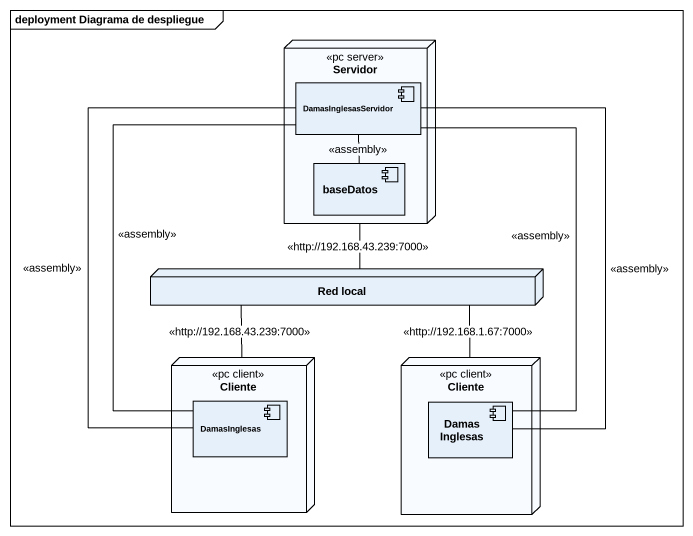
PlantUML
@startuml
mainframe deployment Diagrama de despliegue
node Servidor <<pc server>> {
  component DamasInglesasServidor
  component baseDatos
}
node "Red local" as Red_local
node Cliente <<pc client>> {
  component DamasInglesas
}
node "Cliente" as Cliente_2 <<pc client>> {
  component "DamasInglesas" as DamasInglesas_2
}
DamasInglesasServidor -- baseDatos : <<assembly>>
DamasInglesasServidor -- DamasInglesas : <<assembly>>
DamasInglesasServidor -- DamasInglesas_2 : <<assembly>>
Red_local -up- Servidor : <<http://192.168.43.239:7000>>
Red_local -- Cliente_2 : <<http://192.168.1.67:7000>>
Cliente -up- Red_local : <<http://192.168.43.239:7000>>
DamasInglesas -up- DamasInglesasServidor : <<assembly>>
DamasInglesas_2 -up- DamasInglesasServidor : <<assembly>>
@enduml
